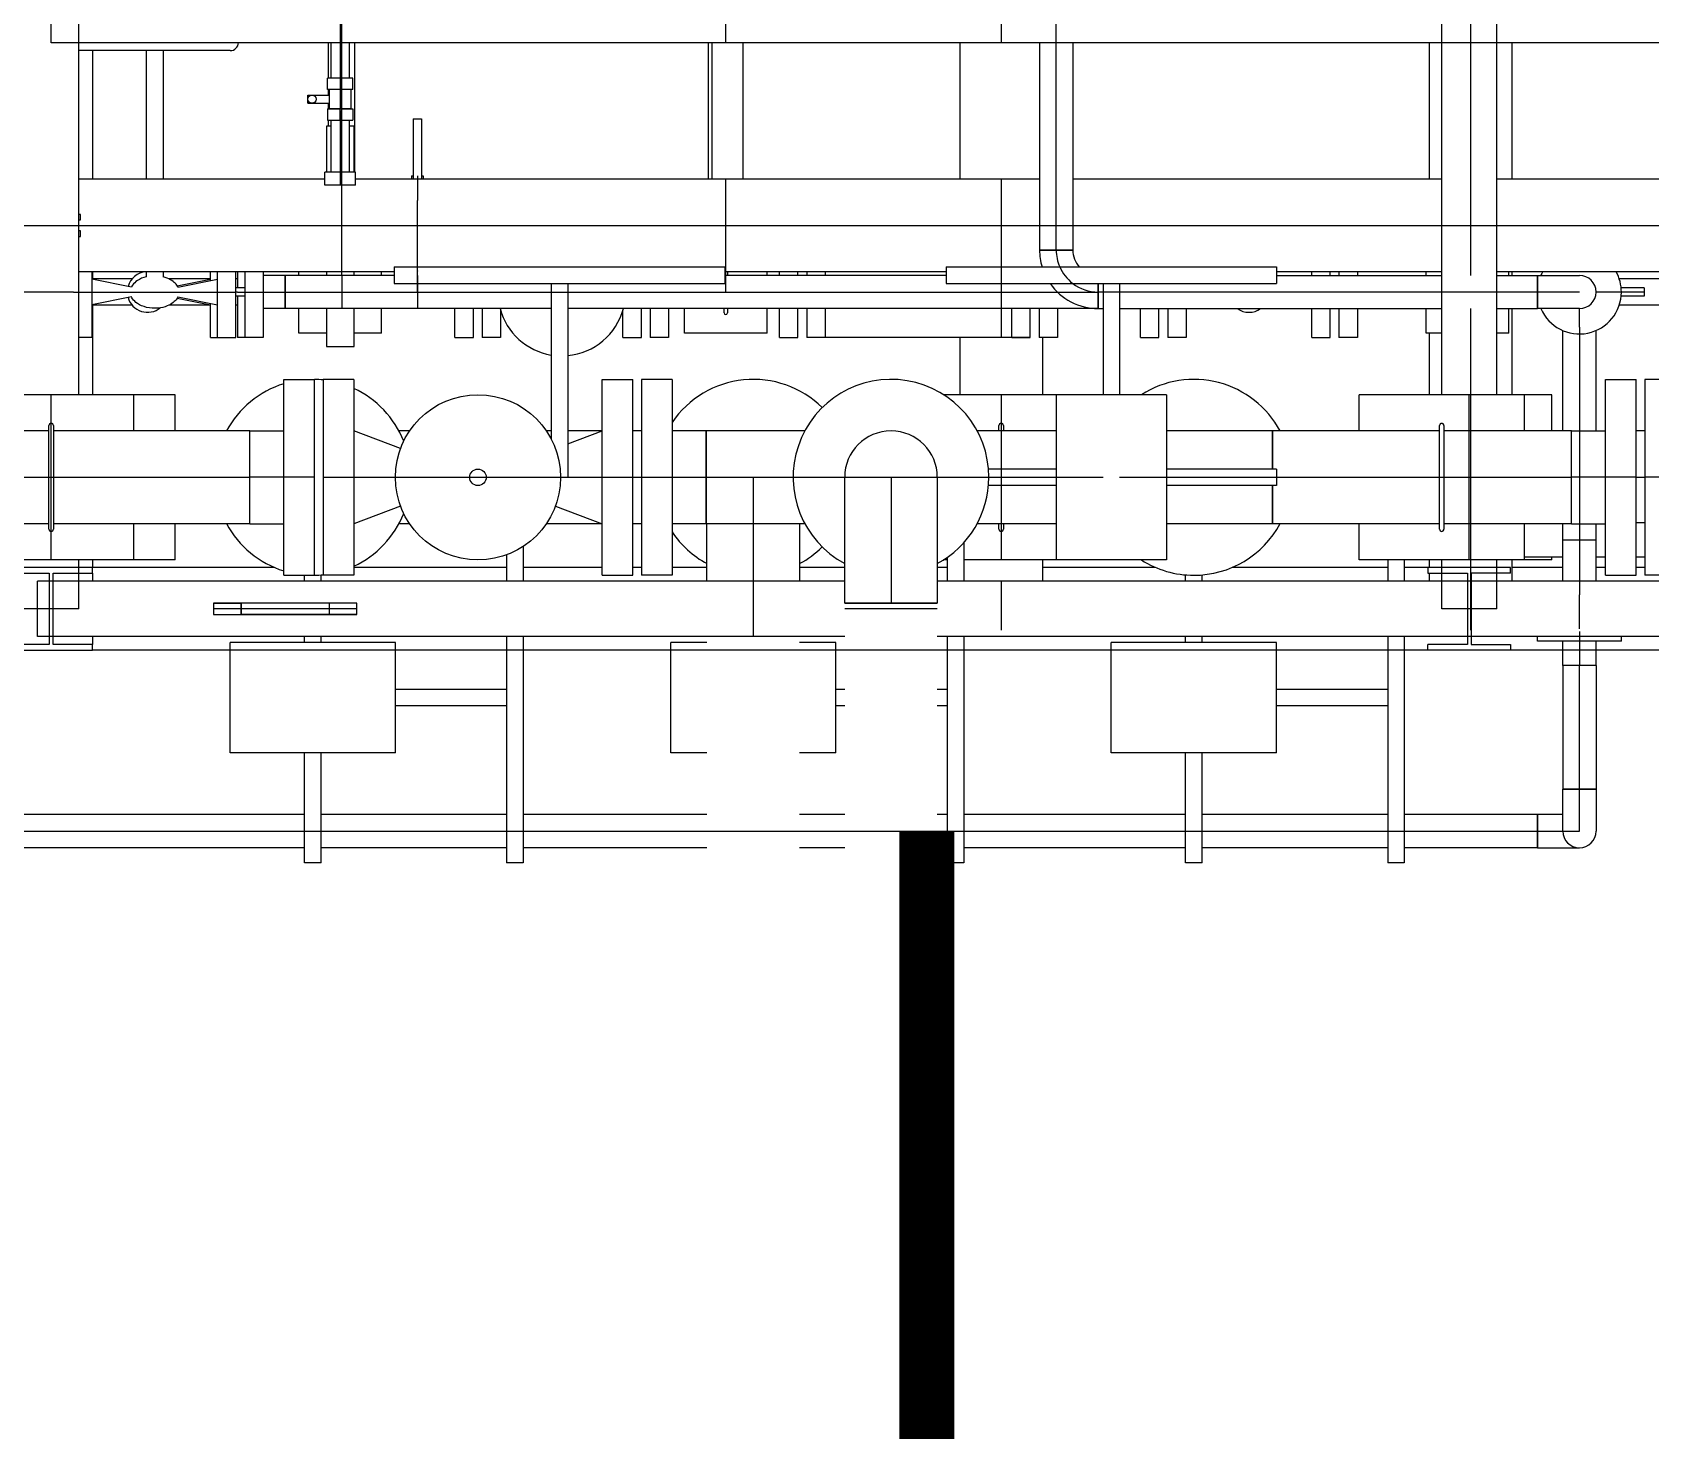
# Model space of a CAD drawing. Header units: inches. Extents: x 517790 to 538444, y 301815 to 302461.
# Drawn here: x 517890.816 to 517893.59, y 302336.56 to 302338.956 of the extents above; entities that cross this region are included whole.
import ezdxf

# ---------------------------------------------------------------- set-up
doc = ezdxf.new("R2010")
doc.units = ezdxf.units.IN
doc.header["$MEASUREMENT"] = 0
doc.layers.add('电气-接地设计-接地线', color=3, linetype='接地线')
doc.layers.add('硅胶总平面底图 工艺装置区', color=253, linetype='Continuous')
doc.styles.add('EESLTYPE', font='TXT.shx')
doc.linetypes.add('接地线', pattern='A,500,["/",EESLTYPE,S=200,R=0,X=0,Y=-100],-200,60,-200', length=960)

msp = doc.modelspace()

# ---------------------------------------------------------------- linework, layer by layer
at = {"layer": '电气-接地设计-接地线', "color": 1, "linetype": '接地线', "ltscale": 0.005, "const_width": 0.0944}
msp.add_lwpolyline([(517892.3493, 302323.9227), (517892.3493, 302337.5871)], dxfattribs=at)
at = {"layer": '硅胶总平面底图 工艺装置区', "color": 253, "linetype": 'Continuous', "lineweight": -3}
for p, q in [((517891.3464, 302338.8248), (517891.3464, 302340.6309)), ((517893.2812, 302340.6309), (517893.2812, 302338.5394)), ((517893.2319, 302338.335), (517893.2319, 302340.1152)), ((517893.3263, 302338.335), (517893.3263, 302340.0213)), ((517890.8955, 302338.335), (517890.8955, 302339.4976)), ((517890.8483, 302338.938), (517890.8483, 302339.0088)), ((517891.3439, 302339.0088), (517891.3439, 302338.938)), ((517892.0047, 302338.938), (517892.0047, 302339.0088)), ((517892.4767, 302339.0088), (517892.4767, 302338.938)), ((517892.5711, 302338.938), (517892.5711, 302339.0088)), ((517895.6627, 302338.938), (517890.8483, 302338.938)), ((517891.3238, 302338.8773), (517891.3238, 302338.938)), ((517891.3281, 302338.8773), (517891.3281, 302338.938)), ((517891.3439, 302338.938), (517891.3439, 302338.8773)), ((517891.3597, 302338.8773), (517891.3597, 302338.938)), ((517891.3691, 302338.7162), (517891.3691, 302338.938)), ((517891.975, 302338.7044), (517891.975, 302338.938)), ((517891.9806, 302338.938), (517891.9806, 302338.7044)), ((517892.0344, 302338.7044), (517892.0344, 302338.938)), ((517892.4059, 302338.938), (517892.4059, 302338.7044)), ((517892.5426, 302338.938), (517892.5426, 302338.5828)), ((517892.5711, 302338.5828), (517892.5711, 302338.938)), ((517892.5996, 302338.938), (517892.5996, 302338.5828)), ((517893.2104, 302338.938), (517893.2104, 302338.7044)), ((517893.352, 302338.938), (517893.352, 302338.7044)), ((517891.1552, 302338.9245), (517890.8962, 302338.9245)), ((517890.9191, 302338.9245), (517890.9191, 302338.7044)), ((517891.0113, 302338.9245), (517891.0113, 302338.7044)), ((517891.0401, 302338.9245), (517891.0401, 302338.7044)), ((517891.3656, 302338.8773), (517891.3222, 302338.8773)), ((517891.3222, 302338.8578), (517891.3222, 302338.8773)), ((517891.3656, 302338.8578), (517891.3222, 302338.8578)), ((517891.3238, 302338.8484), (517891.3238, 302338.8578)), ((517891.3252, 302338.8248), (517891.3252, 302338.8578)), ((517891.3439, 302338.8773), (517891.3439, 302338.8608)), ((517891.3439, 302338.8773), (517891.3439, 302338.8608)), ((517891.3439, 302338.8608), (517891.3439, 302338.8578)), ((517891.3439, 302338.8578), (517891.3439, 302338.8248)), ((517891.3626, 302338.8248), (517891.3626, 302338.8578)), ((517891.3656, 302338.8578), (517891.3656, 302338.8773)), ((517891.2882, 302338.8413), (517891.2882, 302338.8484)), ((517891.2882, 302338.8484), (517891.3252, 302338.8484)), ((517891.2882, 302338.8342), (517891.2882, 302338.8413)), ((517891.2882, 302338.8342), (517891.3252, 302338.8342)), ((517891.3238, 302338.8248), (517891.3238, 302338.8342)), ((517891.3222, 302338.8248), (517891.3656, 302338.8248)), ((517891.3222, 302338.8248), (517891.3222, 302338.8053)), ((517891.3222, 302338.8053), (517891.3656, 302338.8053)), ((517891.3238, 302338.7951), (517891.3238, 302338.8053)), ((517891.3626, 302338.8248), (517891.3252, 302338.8248)), ((517891.3281, 302338.7162), (517891.3281, 302338.8053)), ((517891.3439, 302338.8248), (517891.3439, 302338.8248)), ((517891.3439, 302338.8218), (517891.3439, 302338.8248)), ((517891.3439, 302338.8053), (517891.3439, 302338.8218)), ((517891.3439, 302338.8218), (517891.3439, 302338.8053)), ((517891.3439, 302338.8053), (517891.3439, 302338.7162)), ((517891.3464, 302338.5394), (517891.3464, 302338.8248)), ((517891.3597, 302338.7162), (517891.3597, 302338.8053)), ((517891.3656, 302338.8248), (517891.3656, 302338.8053)), ((517891.469, 302338.8077), (517891.4761, 302338.8077)), ((517891.469, 302338.8077), (517891.469, 302338.7044)), ((517891.4761, 302338.8077), (517891.4832, 302338.8077)), ((517891.4832, 302338.8077), (517891.4832, 302338.7044)), ((517891.3203, 302338.7951), (517891.3203, 302338.7162)), ((517891.3203, 302338.7951), (517891.3203, 302338.7162)), ((517891.3281, 302338.7951), (517891.3203, 302338.7951)), ((517891.3281, 302338.7951), (517891.3203, 302338.7951)), ((517891.3675, 302338.7951), (517891.3597, 302338.7951)), ((517891.3675, 302338.7951), (517891.3597, 302338.7951)), ((517891.3675, 302338.7162), (517891.3675, 302338.7951)), ((517891.3675, 302338.7162), (517891.3675, 302338.7951)), ((517891.3439, 302338.7162), (517891.3177, 302338.7162)), ((517891.3177, 302338.6937), (517891.3177, 302338.7162)), ((517891.3439, 302338.7162), (517891.3439, 302338.6997)), ((517891.3702, 302338.7162), (517891.3439, 302338.7162)), ((517891.3439, 302338.7162), (517891.3439, 302338.6997)), ((517891.3702, 302338.6937), (517891.3702, 302338.7162)), ((517891.3177, 302338.7044), (517890.8955, 302338.7044)), ((517891.3439, 302338.6937), (517891.3177, 302338.6937)), ((517891.3439, 302338.6997), (517891.3439, 302338.6937)), ((517891.3702, 302338.6937), (517891.3439, 302338.6937)), ((517892.5426, 302338.7044), (517891.3702, 302338.7044)), ((517891.466, 302338.7097), (517891.469, 302338.7097)), ((517891.466, 302338.7097), (517891.466, 302338.7044)), ((517891.4761, 302338.7097), (517891.4761, 302338.6678)), ((517891.4832, 302338.7097), (517891.4861, 302338.7097)), ((517891.4861, 302338.7097), (517891.4861, 302338.7044)), ((517892.0047, 302338.5109), (517892.0047, 302338.7044)), ((517892.4767, 302338.7044), (517892.4767, 302338.433)), ((517893.2319, 302338.7044), (517892.5996, 302338.7044)), ((517894.1948, 302338.7044), (517893.3263, 302338.7044)), ((517891.4761, 302338.6678), (517891.4761, 302338.6678)), ((517891.4761, 302338.6678), (517891.4761, 302338.6678)), ((517891.4761, 302338.6455), (517891.4761, 302338.6678)), ((517890.8988, 302338.6438), (517890.8955, 302338.6438)), ((517890.8955, 302338.6344), (517890.8988, 302338.6344)), ((517890.8988, 302338.6344), (517890.8988, 302338.6438)), ((517891.4761, 302338.5469), (517891.4761, 302338.6455)), ((517890.8011, 302338.625), (517890.8955, 302338.625)), ((517890.8955, 302338.625), (517892.5426, 302338.625)), ((517890.8988, 302338.6155), (517890.8955, 302338.6155)), ((517890.8955, 302338.6061), (517890.8988, 302338.6061)), ((517890.8988, 302338.6061), (517890.8988, 302338.6155)), ((517892.5426, 302338.625), (517892.5996, 302338.625)), ((517892.5996, 302338.625), (517893.2319, 302338.625)), ((517893.2319, 302338.625), (517893.3263, 302338.625)), ((517893.3263, 302338.625), (517894.1759, 302338.625)), ((517892.5996, 302338.5828), (517892.5426, 302338.5828)), ((517892.5426, 302338.5828), (517892.5996, 302338.5828)), ((517892.5711, 302338.5828), (517892.5711, 302338.5828)), ((517892.5711, 302338.5828), (517892.5711, 302338.5828)), ((517891.4364, 302338.554), (517891.7196, 302338.554)), ((517891.4364, 302338.554), (517891.4364, 302338.5257)), ((517891.7196, 302338.554), (517892.0028, 302338.554)), ((517892.0028, 302338.554), (517892.0028, 302338.5257)), ((517892.3823, 302338.554), (517892.9487, 302338.554)), ((517892.3823, 302338.554), (517892.3823, 302338.5257)), ((517892.9487, 302338.554), (517892.9487, 302338.5257)), ((517891.4364, 302338.5455), (517890.8955, 302338.5455)), ((517890.9179, 302338.5455), (517890.9179, 302338.433)), ((517890.9872, 302338.5335), (517890.9179, 302338.5335)), ((517890.9858, 302338.5191), (517890.9179, 302338.5329)), ((517890.9191, 302338.5455), (517890.9191, 302338.5327)), ((517891.0113, 302338.5455), (517891.0113, 302338.537)), ((517891.0401, 302338.5455), (517891.0401, 302338.537)), ((517891.1213, 302338.5335), (517891.05, 302338.5335)), ((517891.0645, 302338.5213), (517891.1213, 302338.5329)), ((517891.0657, 302338.5191), (517891.1336, 302338.5329)), ((517891.1213, 302338.5304), (517891.1213, 302338.5455)), ((517891.1336, 302338.433), (517891.1336, 302338.5455)), ((517891.165, 302338.433), (517891.165, 302338.5455)), ((517891.1679, 302338.5335), (517891.165, 302338.5335)), ((517891.1679, 302338.5455), (517891.1679, 302338.518)), ((517891.1801, 302338.5455), (517891.1801, 302338.433)), ((517891.2116, 302338.5455), (517891.2116, 302338.433)), ((517891.2492, 302338.5394), (517891.2116, 302338.5394)), ((517891.2492, 302338.4824), (517891.2492, 302338.5394)), ((517891.4364, 302338.5394), (517891.2492, 302338.5394)), ((517891.2492, 302338.5394), (517891.2492, 302338.4824)), ((517891.2731, 302338.5394), (517891.2731, 302338.5455)), ((517891.3203, 302338.5455), (517891.3203, 302338.5394)), ((517891.3203, 302338.5455), (517891.3203, 302338.5394)), ((517891.3464, 302338.5394), (517891.3464, 302338.4824)), ((517891.3675, 302338.5394), (517891.3675, 302338.5455)), ((517891.3675, 302338.5394), (517891.3675, 302338.5455)), ((517891.4147, 302338.5394), (517891.4147, 302338.5455)), ((517891.4364, 302338.5257), (517891.7196, 302338.5257)), ((517891.4761, 302338.5469), (517891.4761, 302338.5468)), ((517891.4761, 302338.5109), (517891.4761, 302338.5469)), ((517891.4761, 302338.5468), (517891.4761, 302338.5468)), ((517891.4761, 302338.5394), (517891.4761, 302338.4824)), ((517891.7055, 302338.5257), (517891.7055, 302338.2589)), ((517891.7196, 302338.5257), (517892.0028, 302338.5257)), ((517891.7338, 302338.5257), (517891.7338, 302338.1934)), ((517892.3823, 302338.5455), (517892.0028, 302338.5455)), ((517892.3823, 302338.5394), (517892.0028, 302338.5394)), ((517892.0075, 302338.5455), (517892.0075, 302338.5394)), ((517892.0755, 302338.5394), (517892.0755, 302338.5455)), ((517892.0969, 302338.5394), (517892.0969, 302338.5455)), ((517892.1284, 302338.5394), (517892.1284, 302338.5455)), ((517892.1435, 302338.5455), (517892.1435, 302338.5394)), ((517892.1749, 302338.5455), (517892.1749, 302338.5394)), ((517892.3823, 302338.5257), (517892.9487, 302338.5257)), ((517892.643, 302338.4824), (517892.643, 302338.5257)), ((517892.643, 302338.5257), (517892.643, 302338.4824)), ((517892.6513, 302338.5257), (517892.6513, 302338.335)), ((517892.6797, 302338.5257), (517892.6797, 302338.335)), ((517893.2319, 302338.5455), (517892.9487, 302338.5455)), ((517892.9487, 302338.5394), (517893.2319, 302338.5394)), ((517893.0092, 302338.5394), (517893.0092, 302338.5455)), ((517893.0407, 302338.5394), (517893.0407, 302338.5455)), ((517893.0558, 302338.5455), (517893.0558, 302338.5394)), ((517893.0873, 302338.5455), (517893.0873, 302338.5394)), ((517893.2054, 302338.5394), (517893.2054, 302338.5455)), ((517893.702, 302338.5455), (517893.3263, 302338.5455)), ((517893.3263, 302338.5394), (517893.396, 302338.5394)), ((517893.347, 302338.5394), (517893.347, 302338.5455)), ((517893.352, 302338.5455), (517893.352, 302338.5394)), ((517893.396, 302338.4824), (517893.396, 302338.5394)), ((517893.396, 302338.5394), (517893.4679, 302338.5394)), ((517893.396, 302338.5394), (517893.396, 302338.4824)), ((517893.702, 302338.5335), (517893.5362, 302338.5335)), ((517890.8713, 302338.5109), (517890.8022, 302338.5109)), ((517890.8744, 302338.5109), (517890.8713, 302338.5109)), ((517890.8864, 302338.5109), (517890.8744, 302338.5109)), ((517890.8864, 302338.5109), (517890.8955, 302338.5109)), ((517890.8955, 302338.5109), (517891.165, 302338.5109)), ((517890.9858, 302338.5027), (517890.9179, 302338.4888)), ((517891.0645, 302338.5005), (517891.1213, 302338.4888)), ((517891.0657, 302338.5027), (517891.1336, 302338.4888)), ((517891.1801, 302338.518), (517891.165, 302338.518)), ((517891.1679, 302338.5109), (517891.165, 302338.5109)), ((517891.1801, 302338.5038), (517891.165, 302338.5038)), ((517891.1679, 302338.5109), (517891.1801, 302338.5109)), ((517891.1679, 302338.5038), (517891.1679, 302338.433)), ((517891.1801, 302338.5109), (517891.2492, 302338.5109)), ((517891.2492, 302338.5109), (517891.7055, 302338.5109)), ((517891.7055, 302338.5109), (517891.7338, 302338.5109)), ((517891.7338, 302338.5109), (517892.573, 302338.5109)), ((517892.573, 302338.5109), (517892.643, 302338.5109)), ((517892.643, 302338.5109), (517892.643, 302338.5109)), ((517892.643, 302338.5109), (517892.643, 302338.5109)), ((517892.6513, 302338.5109), (517892.643, 302338.5109)), ((517892.6797, 302338.5109), (517892.6513, 302338.5109)), ((517893.2319, 302338.5109), (517892.6797, 302338.5109)), ((517893.3263, 302338.5109), (517893.2319, 302338.5109)), ((517893.396, 302338.5109), (517893.3263, 302338.5109)), ((517893.396, 302338.5109), (517893.396, 302338.5109)), ((517893.396, 302338.5109), (517893.396, 302338.5109)), ((517893.4679, 302338.5109), (517893.396, 302338.5109)), ((517893.5788, 302338.5109), (517893.4964, 302338.5109)), ((517893.5788, 302338.518), (517893.5395, 302338.518)), ((517893.5788, 302338.5038), (517893.5395, 302338.5038)), ((517893.5788, 302338.518), (517893.5788, 302338.5038)), ((517890.9872, 302338.4882), (517890.9179, 302338.4882)), ((517890.9191, 302338.4891), (517890.9191, 302338.335)), ((517891.1213, 302338.4882), (517891.05, 302338.4882)), ((517891.1213, 302338.433), (517891.1213, 302338.4913)), ((517891.1679, 302338.4882), (517891.165, 302338.4882)), ((517891.2492, 302338.4824), (517891.2116, 302338.4824)), ((517891.7055, 302338.4824), (517891.2492, 302338.4824)), ((517891.2731, 302338.4401), (517891.2731, 302338.4824)), ((517891.3203, 302338.4824), (517891.3203, 302338.4175)), ((517891.3203, 302338.4824), (517891.3203, 302338.4175)), ((517891.3675, 302338.4175), (517891.3675, 302338.4824)), ((517891.3675, 302338.4175), (517891.3675, 302338.4824)), ((517891.4147, 302338.4401), (517891.4147, 302338.4824)), ((517891.5405, 302338.433), (517891.5405, 302338.4824)), ((517891.572, 302338.433), (517891.572, 302338.4824)), ((517891.5871, 302338.4824), (517891.5871, 302338.433)), ((517891.6185, 302338.4798), (517891.6185, 302338.433)), ((517892.643, 302338.4824), (517891.7338, 302338.4824)), ((517891.8285, 302338.433), (517891.8285, 302338.4798)), ((517891.86, 302338.433), (517891.86, 302338.4824)), ((517891.8751, 302338.4824), (517891.8751, 302338.433)), ((517891.9066, 302338.4824), (517891.9066, 302338.433)), ((517891.9339, 302338.4401), (517891.9339, 302338.4824)), ((517892.0019, 302338.475), (517892.0019, 302338.4824)), ((517892.0075, 302338.4824), (517892.0075, 302338.475)), ((517892.0755, 302338.4401), (517892.0755, 302338.4824)), ((517892.0969, 302338.433), (517892.0969, 302338.4824)), ((517892.1284, 302338.433), (517892.1284, 302338.4824)), ((517892.1435, 302338.4824), (517892.1435, 302338.433)), ((517892.1749, 302338.4824), (517892.1749, 302338.433)), ((517892.4953, 302338.433), (517892.4953, 302338.4824)), ((517892.5267, 302338.433), (517892.5267, 302338.4824)), ((517892.5418, 302338.4824), (517892.5418, 302338.433)), ((517892.5733, 302338.4824), (517892.5733, 302338.433)), ((517892.643, 302338.4824), (517892.6513, 302338.4824)), ((517892.6797, 302338.4824), (517893.2319, 302338.4824)), ((517892.7157, 302338.433), (517892.7157, 302338.4824)), ((517892.7472, 302338.433), (517892.7472, 302338.4824)), ((517892.7623, 302338.4824), (517892.7623, 302338.433)), ((517892.7938, 302338.4824), (517892.7938, 302338.433)), ((517893.0092, 302338.433), (517893.0092, 302338.4824)), ((517893.0407, 302338.433), (517893.0407, 302338.4824)), ((517893.0558, 302338.4824), (517893.0558, 302338.433)), ((517893.0873, 302338.4824), (517893.0873, 302338.433)), ((517893.2054, 302338.4401), (517893.2054, 302338.4824)), ((517893.2812, 302338.4824), (517893.2812, 302337.9316)), ((517893.3263, 302338.4824), (517893.396, 302338.4824)), ((517893.347, 302338.4401), (517893.347, 302338.4824)), ((517893.352, 302338.4824), (517893.352, 302338.335)), ((517893.4679, 302338.4824), (517893.396, 302338.4824)), ((517893.4679, 302338.451), (517893.4679, 302338.4824)), ((517893.9711, 302338.4882), (517893.5362, 302338.4882)), ((517891.3203, 302338.4401), (517891.2731, 302338.4401)), ((517891.4147, 302338.4401), (517891.3675, 302338.4401)), ((517892.0755, 302338.4401), (517891.9339, 302338.4401)), ((517893.2319, 302338.4401), (517893.2054, 302338.4401)), ((517893.2104, 302338.4401), (517893.2104, 302338.335)), ((517893.347, 302338.4401), (517893.3263, 302338.4401)), ((517893.4394, 302338.2728), (517893.4394, 302338.4448)), ((517893.4679, 302338.4509), (517893.4679, 302338.451)), ((517893.4679, 302338.4509), (517893.4679, 302338.439)), ((517893.4679, 302338.439), (517893.4679, 302338.2728)), ((517893.4964, 302338.2728), (517893.4964, 302338.4448)), ((517890.9179, 302338.433), (517890.8955, 302338.433)), ((517891.1213, 302338.433), (517891.1336, 302338.433)), ((517891.1336, 302338.433), (517891.165, 302338.433)), ((517891.1801, 302338.433), (517891.1679, 302338.433)), ((517891.2116, 302338.433), (517891.1801, 302338.433)), ((517891.3203, 302338.4175), (517891.3675, 302338.4175)), ((517891.3203, 302338.4175), (517891.3675, 302338.4175)), ((517891.5405, 302338.433), (517891.572, 302338.433)), ((517891.6185, 302338.433), (517891.5871, 302338.433)), ((517891.8285, 302338.433), (517891.86, 302338.433)), ((517891.9066, 302338.433), (517891.8751, 302338.433)), ((517892.0969, 302338.433), (517892.1284, 302338.433)), ((517892.1749, 302338.433), (517892.1435, 302338.433)), ((517892.5267, 302338.433), (517892.1435, 302338.433)), ((517892.4059, 302338.433), (517892.4059, 302338.335)), ((517892.4953, 302338.433), (517892.5267, 302338.433)), ((517892.5733, 302338.433), (517892.5418, 302338.433)), ((517892.5475, 302338.433), (517892.5475, 302338.335)), ((517892.7157, 302338.433), (517892.7472, 302338.433)), ((517892.7938, 302338.433), (517892.7623, 302338.433)), ((517893.0092, 302338.433), (517893.0407, 302338.433)), ((517893.0873, 302338.433), (517893.0558, 302338.433)), ((517891.2472, 302338.1934), (517891.2472, 302338.3612)), ((517891.2472, 302338.3612), (517891.2996, 302338.3612)), ((517891.2996, 302338.1934), (517891.2996, 302338.3612)), ((517891.3147, 302338.3612), (517891.3147, 302338.1934)), ((517891.3672, 302338.3612), (517891.3147, 302338.3612)), ((517891.3672, 302338.3612), (517891.3672, 302338.1934)), ((517891.7927, 302338.1934), (517891.7927, 302338.3612)), ((517891.7927, 302338.3612), (517891.8451, 302338.3612)), ((517891.8451, 302338.1934), (517891.8451, 302338.3612)), ((517891.8602, 302338.3612), (517891.8602, 302338.1934)), ((517891.9127, 302338.3612), (517891.8602, 302338.3612)), ((517891.9127, 302338.3612), (517891.9127, 302338.1934)), ((517893.5128, 302338.1934), (517893.5128, 302338.3612)), ((517893.5128, 302338.3612), (517893.5652, 302338.3612)), ((517893.5652, 302338.1934), (517893.5652, 302338.3612)), ((517893.5803, 302338.3612), (517893.5803, 302338.1934)), ((517893.6328, 302338.3612), (517893.5803, 302338.3612)), ((517890.9899, 302338.335), (517890.7067, 302338.335)), ((517890.8483, 302338.0518), (517890.8483, 302338.335)), ((517890.9899, 302338.2728), (517890.9899, 302338.335)), ((517891.0607, 302338.335), (517890.9899, 302338.335)), ((517891.0607, 302338.2728), (517891.0607, 302338.335)), ((517892.5711, 302338.335), (517892.378, 302338.335)), ((517892.4767, 302338.335), (517892.4767, 302338.0518)), ((517892.5711, 302338.335), (517892.5711, 302338.0518)), ((517892.7599, 302338.335), (517892.5711, 302338.335)), ((517892.7599, 302338.335), (517892.7599, 302338.0518)), ((517893.0903, 302338.2728), (517893.0903, 302338.335)), ((517893.3735, 302338.335), (517893.0903, 302338.335)), ((517893.2791, 302338.0518), (517893.2791, 302338.335)), ((517893.4207, 302338.335), (517893.3735, 302338.335)), ((517893.3735, 302338.2728), (517893.3735, 302338.335)), ((517893.4207, 302338.2728), (517893.4207, 302338.335)), ((517890.8445, 302338.2728), (517890.2381, 302338.2728)), ((517890.8445, 302338.1046), (517890.8445, 302338.2821)), ((517890.8521, 302338.2821), (517890.8521, 302338.1046)), ((517891.1888, 302338.2728), (517890.8521, 302338.2728)), ((517891.1888, 302338.1934), (517891.1888, 302338.2728)), ((517891.1888, 302338.2728), (517891.2472, 302338.2728)), ((517891.1888, 302338.1934), (517891.1888, 302338.2728)), ((517891.3672, 302338.2728), (517891.3672, 302338.1139)), ((517891.4473, 302338.2429), (517891.3672, 302338.2728)), ((517891.4627, 302338.2728), (517891.4446, 302338.2728)), ((517891.7055, 302338.2728), (517891.6971, 302338.2728)), ((517891.7927, 302338.2728), (517891.7338, 302338.2728)), ((517891.7338, 302338.2508), (517891.7927, 302338.2728)), ((517891.7927, 302338.1934), (517891.7927, 302338.2728)), ((517891.8602, 302338.2728), (517891.8451, 302338.2728)), ((517891.971, 302338.2728), (517891.9127, 302338.2728)), ((517891.971, 302338.2728), (517891.971, 302338.1934)), ((517891.971, 302338.1934), (517891.971, 302338.2728)), ((517892.14, 302338.2728), (517891.971, 302338.2728)), ((517892.5711, 302338.2728), (517892.4358, 302338.2728)), ((517892.4729, 302338.2728), (517892.4729, 302338.2821)), ((517892.4805, 302338.2821), (517892.4805, 302338.2728)), ((517892.9419, 302338.2728), (517892.7599, 302338.2728)), ((517892.9419, 302338.2728), (517892.9419, 302338.2075)), ((517892.9419, 302338.2075), (517892.9419, 302338.2728)), ((517893.2281, 302338.2728), (517892.9419, 302338.2728)), ((517893.2281, 302338.1046), (517893.2281, 302338.2821)), ((517893.2357, 302338.2821), (517893.2357, 302338.1046)), ((517893.4544, 302338.2728), (517893.2357, 302338.2728)), ((517893.4544, 302338.1934), (517893.4544, 302338.2728)), ((517893.4544, 302338.2728), (517893.5128, 302338.2728)), ((517893.4544, 302338.1139), (517893.4544, 302338.2728)), ((517893.4679, 302338.2728), (517893.4679, 302338.1139)), ((517893.5803, 302338.2728), (517893.5652, 302338.2728)), ((517890.2381, 302338.1934), (517890.8445, 302338.1934)), ((517890.8445, 302338.1934), (517890.8521, 302338.1934)), ((517890.8521, 302338.1934), (517891.1888, 302338.1934)), ((517891.2996, 302338.1934), (517891.1888, 302338.1934)), ((517891.1888, 302338.1139), (517891.1888, 302338.1934)), ((517891.1888, 302338.1139), (517891.1888, 302338.1934)), ((517891.2472, 302338.0255), (517891.2472, 302338.1934)), ((517891.2996, 302338.0255), (517891.2996, 302338.1934)), ((517891.3147, 302338.1934), (517891.8451, 302338.1934)), ((517891.3147, 302338.1934), (517891.3147, 302338.0255)), ((517891.3672, 302338.1934), (517891.3672, 302338.0255)), ((517891.7215, 302338.1934), (517891.7338, 302338.1934)), ((517891.7927, 302338.1139), (517891.7927, 302338.1934)), ((517891.7927, 302338.0255), (517891.7927, 302338.1934)), ((517891.8451, 302338.1934), (517891.8602, 302338.1934)), ((517891.8451, 302338.0255), (517891.8451, 302338.1934)), ((517891.8602, 302338.1934), (517891.971, 302338.1934)), ((517891.8602, 302338.1934), (517891.8602, 302338.0255)), ((517891.9127, 302338.1934), (517891.9127, 302338.0255)), ((517891.971, 302338.1934), (517891.971, 302338.1139)), ((517891.971, 302338.1934), (517892.1201, 302338.1934)), ((517891.971, 302338.1139), (517891.971, 302338.1934)), ((517892.0519, 302338.1934), (517892.0519, 302338.1139)), ((517892.1201, 302338.1934), (517892.1532, 302338.1934)), ((517892.1532, 302338.1934), (517892.4227, 302338.1934)), ((517892.1532, 302338.1934), (517892.1532, 302338.1934)), ((517892.2085, 302337.9776), (517892.2085, 302338.1934)), ((517892.2879, 302338.1934), (517892.2879, 302337.9776)), ((517892.3673, 302338.1934), (517892.3673, 302337.9776)), ((517892.4227, 302338.1934), (517892.4226, 302338.1934)), ((517892.4227, 302338.1934), (517892.4227, 302338.1934)), ((517892.4227, 302338.1934), (517892.6513, 302338.1934)), ((517892.5711, 302338.2075), (517892.4552, 302338.2075)), ((517892.6797, 302338.1934), (517892.9419, 302338.1934)), ((517892.9487, 302338.2075), (517892.7599, 302338.2075)), ((517892.9419, 302338.1934), (517892.9418, 302338.1934)), ((517892.9419, 302338.1934), (517892.9419, 302338.1934)), ((517892.9419, 302338.1934), (517892.9487, 302338.1934)), ((517892.9487, 302338.2075), (517892.9487, 302338.1792)), ((517892.9487, 302338.1934), (517893.2281, 302338.1934)), ((517893.2281, 302338.1934), (517893.2357, 302338.1934)), ((517893.2357, 302338.1934), (517893.4544, 302338.1934)), ((517893.5652, 302338.1934), (517893.4544, 302338.1934)), ((517893.4544, 302338.1139), (517893.4544, 302338.1934)), ((517893.5128, 302338.0255), (517893.5128, 302338.1934)), ((517893.5652, 302338.0255), (517893.5652, 302338.1934)), ((517893.5652, 302338.1934), (517893.5803, 302338.1934)), ((517894.1107, 302338.1934), (517893.5803, 302338.1934)), ((517893.5803, 302338.1934), (517893.5803, 302338.0255)), ((517892.5711, 302338.1792), (517892.4552, 302338.1792)), ((517892.9487, 302338.1792), (517892.7599, 302338.1792)), ((517892.9419, 302338.1792), (517892.9419, 302338.1139)), ((517892.9419, 302338.1139), (517892.9419, 302338.1792)), ((517891.4473, 302338.1438), (517891.3672, 302338.1139)), ((517891.7126, 302338.1438), (517891.7927, 302338.1139)), ((517890.8445, 302338.1139), (517890.2381, 302338.1139)), ((517891.1888, 302338.1139), (517890.8521, 302338.1139)), ((517890.9899, 302338.0518), (517890.9899, 302338.1139)), ((517891.0607, 302338.0518), (517891.0607, 302338.1139)), ((517891.1888, 302338.1139), (517891.2472, 302338.1139)), ((517891.4627, 302338.1139), (517891.4446, 302338.1139)), ((517891.7927, 302338.1139), (517891.6971, 302338.1139)), ((517891.8602, 302338.1139), (517891.8451, 302338.1139)), ((517891.971, 302338.1139), (517891.9127, 302338.1139)), ((517892.14, 302338.1139), (517891.971, 302338.1139)), ((517891.9725, 302338.0153), (517891.9725, 302338.1139)), ((517892.0519, 302338.1139), (517892.0519, 302338.0153)), ((517892.1313, 302338.1139), (517892.1313, 302338.0153)), ((517892.5711, 302338.1139), (517892.4358, 302338.1139)), ((517892.4729, 302338.1046), (517892.4729, 302338.1139)), ((517892.4805, 302338.1139), (517892.4805, 302338.1046)), ((517892.9419, 302338.1139), (517892.7599, 302338.1139)), ((517893.2281, 302338.1139), (517892.9419, 302338.1139)), ((517893.0903, 302338.0518), (517893.0903, 302338.1139)), ((517893.4544, 302338.1139), (517893.2357, 302338.1139)), ((517893.3735, 302338.0518), (517893.3735, 302338.1139)), ((517893.4394, 302338.0153), (517893.4394, 302338.1139)), ((517893.4544, 302338.1139), (517893.5128, 302338.1139)), ((517893.4679, 302338.1139), (517893.4679, 302338.0153)), ((517893.4964, 302338.0153), (517893.4964, 302338.1139)), ((517893.5652, 302338.1158), (517893.5803, 302338.1158)), ((517892.4125, 302338.0809), (517892.4125, 302338.0153)), ((517893.4394, 302338.0861), (517893.4964, 302338.0861)), ((517890.9899, 302338.0518), (517890.7067, 302338.0518)), ((517890.8955, 302337.9681), (517890.8955, 302338.0518)), ((517890.9191, 302338.0518), (517890.9191, 302338.0389)), ((517891.0607, 302338.0518), (517890.9899, 302338.0518)), ((517891.629, 302338.0606), (517891.629, 302338.0153)), ((517891.6573, 302338.0748), (517891.6573, 302338.0153)), ((517892.3842, 302338.0518), (517892.378, 302338.0518)), ((517892.3842, 302338.0559), (517892.3842, 302338.0153)), ((517892.5711, 302338.0518), (517892.4125, 302338.0518)), ((517892.5475, 302338.0518), (517892.5475, 302338.0153)), ((517892.7599, 302338.0518), (517892.5711, 302338.0518)), ((517893.3735, 302338.0518), (517893.0903, 302338.0518)), ((517893.1394, 302338.0518), (517893.1394, 302338.0153)), ((517893.1677, 302338.0518), (517893.1677, 302338.0153)), ((517893.2104, 302338.0518), (517893.2104, 302338.0389)), ((517893.2319, 302337.9681), (517893.2319, 302338.0518)), ((517893.3263, 302337.9681), (517893.3263, 302338.0518)), ((517893.352, 302338.0518), (517893.352, 302338.0153)), ((517893.4394, 302338.0564), (517893.3735, 302338.0564)), ((517893.4207, 302338.0518), (517893.3735, 302338.0518)), ((517893.4207, 302338.0518), (517893.4207, 302338.0564)), ((517893.5128, 302338.0564), (517893.4964, 302338.0564)), ((517893.5803, 302338.0564), (517893.5652, 302338.0564)), ((517890.9191, 302338.0389), (517890.7775, 302338.0389)), ((517890.7775, 302338.0294), (517890.845, 302338.0294)), ((517890.845, 302338.0294), (517890.845, 302337.9067)), ((517890.8516, 302338.0294), (517890.9191, 302338.0294)), ((517890.8516, 302337.9067), (517890.8516, 302338.0294)), ((517891.2311, 302338.0389), (517890.9191, 302338.0389)), ((517890.9191, 302338.0294), (517890.9191, 302338.0389)), ((517890.9191, 302338.0294), (517890.9191, 302338.0153)), ((517891.2472, 302338.0255), (517891.2996, 302338.0255)), ((517891.2826, 302338.0153), (517891.2826, 302338.0255)), ((517891.3109, 302338.0153), (517891.3109, 302338.0261)), ((517891.3672, 302338.0255), (517891.3147, 302338.0255)), ((517891.629, 302338.0389), (517891.3672, 302338.0389)), ((517891.7927, 302338.0389), (517891.6573, 302338.0389)), ((517891.7927, 302338.0255), (517891.8451, 302338.0255)), ((517891.8602, 302338.0389), (517891.8451, 302338.0389)), ((517891.9127, 302338.0255), (517891.8602, 302338.0255)), ((517891.9725, 302338.0389), (517891.9127, 302338.0389)), ((517892.2085, 302338.0389), (517892.1313, 302338.0389)), ((517892.3842, 302338.0389), (517892.3673, 302338.0389)), ((517892.7415, 302338.0389), (517892.5475, 302338.0389)), ((517892.7929, 302338.0153), (517892.7929, 302338.0261)), ((517892.8213, 302338.0153), (517892.8213, 302338.0261)), ((517893.1394, 302338.0389), (517892.8727, 302338.0389)), ((517893.2083, 302338.0389), (517893.1677, 302338.0389)), ((517893.3499, 302338.0389), (517893.2083, 302338.0389)), ((517893.2083, 302338.0389), (517893.2083, 302338.0294)), ((517893.2083, 302338.0294), (517893.2758, 302338.0294)), ((517893.2104, 302338.0294), (517893.2104, 302338.0153)), ((517893.2758, 302338.0294), (517893.2758, 302337.9067)), ((517893.2824, 302338.0294), (517893.2824, 302337.9067)), ((517893.3499, 302338.0294), (517893.2824, 302338.0294)), ((517893.3499, 302338.0294), (517893.3499, 302338.0389)), ((517893.4394, 302338.0389), (517893.352, 302338.0389)), ((517893.5128, 302338.0389), (517893.4964, 302338.0389)), ((517893.5128, 302338.0255), (517893.5652, 302338.0255)), ((517893.5803, 302338.0389), (517893.5652, 302338.0389)), ((517893.6328, 302338.0255), (517893.5803, 302338.0255)), ((517892.2085, 302338.0153), (517890.8247, 302338.0153)), ((517890.8247, 302337.9209), (517890.8247, 302338.0153)), ((517892.0519, 302338.0153), (517892.0519, 302337.9776)), ((517895.3656, 302338.0153), (517892.3673, 302338.0153)), ((517892.4767, 302338.0153), (517892.4767, 302337.9316)), ((517893.4679, 302338.0153), (517893.4679, 302337.9921)), ((517890.8955, 302337.9681), (517890.8011, 302337.9681)), ((517891.1268, 302337.9775), (517891.1268, 302337.9586)), ((517891.1268, 302337.9775), (517891.1268, 302337.9586)), ((517891.174, 302337.9775), (517891.1268, 302337.9775)), ((517891.1268, 302337.9775), (517891.174, 302337.9775)), ((517891.3722, 302337.9681), (517891.1268, 302337.9681)), ((517891.174, 302337.9586), (517891.174, 302337.9775)), ((517891.174, 302337.9586), (517891.174, 302337.9775)), ((517891.325, 302337.9775), (517891.174, 302337.9775)), ((517891.325, 302337.9775), (517891.174, 302337.9775)), ((517891.174, 302337.9775), (517891.174, 302337.9586)), ((517891.325, 302337.9775), (517891.325, 302337.9586)), ((517891.325, 302337.9775), (517891.325, 302337.9586)), ((517891.3722, 302337.9775), (517891.325, 302337.9775)), ((517891.3722, 302337.9775), (517891.325, 302337.9775)), ((517891.325, 302337.9775), (517891.325, 302337.9586)), ((517891.3722, 302337.9586), (517891.3722, 302337.9775)), ((517891.3722, 302337.9586), (517891.3722, 302337.9775)), ((517892.0519, 302337.9776), (517892.0519, 302337.9209)), ((517892.0519, 302337.9776), (517892.0519, 302337.9776)), ((517892.0519, 302337.9776), (517892.0519, 302337.9776)), ((517892.3673, 302337.9776), (517892.2085, 302337.9776)), ((517892.2085, 302337.9776), (517892.2879, 302337.9776)), ((517892.3673, 302337.9681), (517892.2085, 302337.9681)), ((517892.2879, 302337.9776), (517892.2879, 302337.9776)), ((517892.2879, 302337.9776), (517892.2879, 302337.9776)), ((517892.2879, 302337.9776), (517892.3673, 302337.9776)), ((517893.3263, 302337.9681), (517893.2319, 302337.9681)), ((517893.4679, 302337.9336), (517893.4679, 302337.9921)), ((517891.1268, 302337.9586), (517891.174, 302337.9586)), ((517891.1268, 302337.9586), (517891.174, 302337.9586)), ((517891.174, 302337.9586), (517891.325, 302337.9586)), ((517891.325, 302337.9586), (517891.174, 302337.9586)), ((517891.325, 302337.9586), (517891.3722, 302337.9586)), ((517891.3722, 302337.9586), (517891.325, 302337.9586)), ((517892.2085, 302337.9209), (517890.8247, 302337.9209)), ((517890.9191, 302337.9209), (517890.9191, 302337.9067)), ((517891.4383, 302337.9102), (517891.1551, 302337.9102)), ((517891.1551, 302337.7214), (517891.1551, 302337.9102)), ((517891.2826, 302337.9102), (517891.2826, 302337.9209)), ((517891.3109, 302337.9102), (517891.3109, 302337.9209)), ((517891.4383, 302337.7214), (517891.4383, 302337.9102)), ((517891.629, 302337.9209), (517891.629, 302337.5326)), ((517891.6573, 302337.9209), (517891.6573, 302337.5326)), ((517891.9725, 302337.9102), (517891.9103, 302337.9102)), ((517891.9103, 302337.7214), (517891.9103, 302337.9102)), ((517892.1935, 302337.9102), (517892.1313, 302337.9102)), ((517892.1935, 302337.7214), (517892.1935, 302337.9102)), ((517895.3709, 302337.9209), (517892.3673, 302337.9209)), ((517892.3842, 302337.9209), (517892.3842, 302337.5326)), ((517892.4125, 302337.9209), (517892.4125, 302337.5326)), ((517892.9487, 302337.9102), (517892.6655, 302337.9102)), ((517892.6655, 302337.7214), (517892.6655, 302337.9102)), ((517892.7929, 302337.9102), (517892.7929, 302337.9209)), ((517892.8213, 302337.9102), (517892.8213, 302337.9209)), ((517892.9487, 302337.7214), (517892.9487, 302337.9102)), ((517893.1394, 302337.9209), (517893.1394, 302337.5326)), ((517893.1677, 302337.9209), (517893.1677, 302337.5326)), ((517893.396, 302337.9128), (517893.396, 302337.9209)), ((517893.4679, 302337.9128), (517893.396, 302337.9128)), ((517893.4394, 302337.8709), (517893.4394, 302337.9128)), ((517893.4679, 302337.9294), (517893.4679, 302337.9209)), ((517893.4679, 302337.9209), (517893.4679, 302337.8709)), ((517893.5398, 302337.9128), (517893.4679, 302337.9128)), ((517893.4964, 302337.8709), (517893.4964, 302337.9128)), ((517893.5398, 302337.9128), (517893.5398, 302337.9209)), ((517890.845, 302337.9067), (517890.7775, 302337.9067)), ((517890.7775, 302337.8973), (517890.9191, 302337.8973)), ((517890.9191, 302337.9067), (517890.8516, 302337.9067)), ((517890.9191, 302337.8973), (517890.9191, 302337.9067)), ((517891.1551, 302337.8973), (517890.9191, 302337.8973)), ((517891.4383, 302337.8973), (517891.1551, 302337.8973)), ((517891.629, 302337.8973), (517891.4383, 302337.8973)), ((517891.6573, 302337.8973), (517891.629, 302337.8973)), ((517891.9103, 302337.8973), (517891.6573, 302337.8973)), ((517892.1935, 302337.8973), (517891.9103, 302337.8973)), ((517892.2085, 302337.8973), (517892.1935, 302337.8973)), ((517892.3673, 302337.8973), (517892.2085, 302337.8973)), ((517892.3842, 302337.8973), (517892.3673, 302337.8973)), ((517892.4125, 302337.8973), (517892.3842, 302337.8973)), ((517892.6655, 302337.8973), (517892.4125, 302337.8973)), ((517892.9487, 302337.8973), (517892.6655, 302337.8973)), ((517893.1394, 302337.8973), (517892.9487, 302337.8973)), ((517893.1677, 302337.8973), (517893.1394, 302337.8973)), ((517893.2083, 302337.8973), (517893.1677, 302337.8973)), ((517893.2758, 302337.9067), (517893.2083, 302337.9067)), ((517893.2083, 302337.8973), (517893.2083, 302337.9067)), ((517893.3499, 302337.8973), (517893.2083, 302337.8973)), ((517893.2824, 302337.9067), (517893.3499, 302337.9067)), ((517893.3499, 302337.9067), (517893.3499, 302337.8973)), ((517893.4394, 302337.8973), (517893.3499, 302337.8973)), ((517893.4964, 302337.8973), (517893.4394, 302337.8973)), ((517894.2176, 302337.8973), (517893.4964, 302337.8973)), ((517893.4679, 302337.8709), (517893.4394, 302337.8709)), ((517893.4964, 302337.8709), (517893.4394, 302337.8709)), ((517893.4394, 302337.8709), (517893.4394, 302337.6591)), ((517893.4964, 302337.8709), (517893.4679, 302337.8709)), ((517893.4679, 302337.6591), (517893.4679, 302337.8709)), ((517893.4964, 302337.8709), (517893.4964, 302337.6591)), ((517891.629, 302337.8299), (517891.4383, 302337.8299)), ((517892.2085, 302337.8299), (517892.1935, 302337.8299)), ((517892.3842, 302337.8299), (517892.3673, 302337.8299)), ((517893.1394, 302337.8299), (517892.9487, 302337.8299)), ((517891.629, 302337.8016), (517891.4383, 302337.8016)), ((517892.2085, 302337.8016), (517892.1935, 302337.8016)), ((517892.3842, 302337.8016), (517892.3673, 302337.8016)), ((517893.1394, 302337.8016), (517892.9487, 302337.8016)), ((517891.4383, 302337.7214), (517891.1551, 302337.7214)), ((517891.2826, 302337.5326), (517891.2826, 302337.7214)), ((517891.3109, 302337.5326), (517891.3109, 302337.7214)), ((517891.9725, 302337.7214), (517891.9103, 302337.7214)), ((517892.1935, 302337.7214), (517892.1313, 302337.7214)), ((517892.9487, 302337.7214), (517892.6655, 302337.7214)), ((517892.7929, 302337.5326), (517892.7929, 302337.7214)), ((517892.8213, 302337.5326), (517892.8213, 302337.7214)), ((517893.4964, 302337.6591), (517893.4394, 302337.6591)), ((517893.4394, 302337.6591), (517893.4964, 302337.6591)), ((517893.4394, 302337.5871), (517893.4394, 302337.6591)), ((517893.4679, 302337.6591), (517893.4679, 302337.6591)), ((517893.4679, 302337.6591), (517893.4679, 302337.6591)), ((517893.4679, 302337.5871), (517893.4679, 302337.6591)), ((517893.4964, 302337.6591), (517893.4964, 302337.5871)), ((517891.2826, 302337.6156), (517889.7901, 302337.6156)), ((517891.629, 302337.6156), (517891.3109, 302337.6156)), ((517891.9725, 302337.6156), (517891.6573, 302337.6156)), ((517892.2085, 302337.6156), (517892.1313, 302337.6156)), ((517892.3842, 302337.6156), (517892.3673, 302337.6156)), ((517892.7929, 302337.6156), (517892.4125, 302337.6156)), ((517893.1394, 302337.6156), (517892.8213, 302337.6156)), ((517893.396, 302337.6156), (517893.1677, 302337.6156)), ((517893.396, 302337.5587), (517893.396, 302337.6156)), ((517893.396, 302337.6156), (517893.396, 302337.5871)), ((517893.4394, 302337.6156), (517893.396, 302337.6156)), ((517889.7901, 302337.5871), (517891.2826, 302337.5871)), ((517891.2826, 302337.5871), (517891.3109, 302337.5871)), ((517891.3109, 302337.5871), (517891.629, 302337.5871)), ((517891.629, 302337.5871), (517891.6573, 302337.5871)), ((517891.6573, 302337.5871), (517891.9725, 302337.5871)), ((517891.9725, 302337.5871), (517892.1313, 302337.5871)), ((517892.1313, 302337.5871), (517892.2085, 302337.5871)), ((517892.2085, 302337.5871), (517892.3673, 302337.5871)), ((517892.3673, 302337.5871), (517892.3842, 302337.5871)), ((517892.3842, 302337.5871), (517892.4125, 302337.5871)), ((517892.4125, 302337.5871), (517892.7929, 302337.5871)), ((517892.7929, 302337.5871), (517892.8213, 302337.5871)), ((517892.8213, 302337.5871), (517893.1394, 302337.5871)), ((517893.1394, 302337.5871), (517893.1677, 302337.5871)), ((517893.1677, 302337.5871), (517893.396, 302337.5871)), ((517893.396, 302337.5871), (517893.396, 302337.5871)), ((517893.396, 302337.5871), (517893.396, 302337.5871)), ((517893.396, 302337.5871), (517893.4394, 302337.5871)), ((517893.396, 302337.5871), (517893.396, 302337.5587)), ((517893.4394, 302337.5871), (517893.4679, 302337.5871)), ((517891.2826, 302337.5587), (517889.7901, 302337.5587)), ((517891.629, 302337.5587), (517891.3109, 302337.5587)), ((517891.9725, 302337.5587), (517891.6573, 302337.5587)), ((517892.2085, 302337.5587), (517892.1313, 302337.5587)), ((517892.3842, 302337.5587), (517892.3673, 302337.5587)), ((517892.7929, 302337.5587), (517892.4125, 302337.5587)), ((517893.1394, 302337.5587), (517892.8213, 302337.5587)), ((517893.396, 302337.5587), (517893.1677, 302337.5587)), ((517893.396, 302337.5587), (517893.4679, 302337.5587)), ((517891.3109, 302337.5326), (517891.2826, 302337.5326)), ((517891.6573, 302337.5326), (517891.629, 302337.5326)), ((517892.4125, 302337.5326), (517892.3842, 302337.5326)), ((517892.8213, 302337.5326), (517892.7929, 302337.5326)), ((517893.1677, 302337.5326), (517893.1394, 302337.5326))]:
    msp.add_line(p, q, dxfattribs=at)
for centre, radius in [((517891.2953, 302338.8413), 0.00708), ((517891.5799, 302338.1934), 0.1416), ((517891.5799, 302338.1934), 0.0142)]:
    msp.add_circle(centre, radius, dxfattribs=at)
for centre, radius, start, end in [((517891.1552, 302338.9389), 0.0144, 270, 356.6521), ((517890.8962, 302338.9389), 0.0144, 267.119, 270), ((517892.643, 302338.5828), 0.1004, 180, 196.6919), ((517892.643, 302338.5828), 0.0719, 180, 203.6356), ((517892.643, 302338.5828), 0.0435, 180, 221.5742), ((517892.643, 302338.5828), 0.0719, 203.6356, 232.6193), ((517891.0136, 302338.5109), 0.0348, 95.1577, 164.4528), ((517892.643, 302338.5828), 0.1004, 214.7, 270), ((517892.643, 302338.5828), 0.0719, 232.6193, 270), ((517893.4679, 302338.5109), 0.0719, 151.1975, 156.682), ((517893.4679, 302338.5109), 0.0285, 270, 90), ((517893.4679, 302338.5109), 0.0285, 0, 90), ((517893.4679, 302338.5109), 0.0719, 0, 28.8025), ((517891.0136, 302338.5109), 0.0348, 195.5472, 308.8562), ((517893.4679, 302338.5109), 0.0719, 203.318, 0), ((517893.4679, 302338.5109), 0.0285, 270, 0), ((517891.7235, 302338.5109), 0.1095, 195.0713, 260.4978), ((517891.7235, 302338.5109), 0.1095, 275.367, 344.9287), ((517892.0047, 302338.475), 0.00283, 180, 0), ((517892.9015, 302338.5109), 0.0348, 234.911, 305.089), ((517891.2967, 302338.1934), 0.1678, 83.8409, 89.0087), ((517892.0519, 302338.1934), 0.1678, 45.3288, 146.0638), ((517892.2879, 302338.1934), 0.1678, 0, 241.7569), ((517892.8071, 302338.1934), 0.1678, 28.2431, 122.473), ((517891.2967, 302338.1934), 0.1678, 107.1695, 151.7569), ((517891.2967, 302338.1934), 0.1678, 21.7102, 65.1823), ((517890.8483, 302338.2821), 0.00378, 0, 180), ((517892.2879, 302338.1934), 0.0794, 0, 180), ((517892.2879, 302338.1934), 0.0794, 0, 180), ((517892.4767, 302338.2821), 0.00378, 0, 180), ((517893.2319, 302338.2821), 0.00378, 0, 180), ((517892.2879, 302338.1934), 0.1678, 298.2431, 0), ((517890.8483, 302338.1046), 0.00378, 180, 0), ((517891.2967, 302338.1934), 0.1678, 208.2431, 252.8305), ((517891.2967, 302338.1934), 0.1678, 294.8177, 338.2898), ((517892.4767, 302338.1046), 0.00378, 180, 0), ((517892.8071, 302338.1934), 0.1678, 270, 331.7569), ((517893.2319, 302338.1046), 0.00378, 180, 0), ((517892.0519, 302338.1934), 0.1678, 213.9362, 241.7569), ((517892.0519, 302338.1934), 0.1678, 298.2431, 314.6712), ((517892.8071, 302338.1934), 0.1678, 237.527, 270), ((517891.2967, 302338.1934), 0.1678, 270.9913, 276.1591), ((517893.4679, 302337.5871), 0.0285, 180, 0), ((517893.4679, 302337.5871), 0.0285, 180, 0)]:
    msp.add_arc(centre, radius, start, end, dxfattribs=at)
for points, knots in [([(517891.0113, 302338.537), (517891.0056, 302338.5357), (517891.0004, 302338.5334), (517890.9961, 302338.5306), (517890.9927, 302338.5283), (517890.9899, 302338.5256), (517890.9879, 302338.5227), (517890.987, 302338.5215), (517890.9863, 302338.5203), (517890.9858, 302338.5191)], [1.9222192, 1.9222192, 1.9222192, 1.9222192, 2.3578803, 2.3578803, 2.3578803, 2.7040974, 2.7040974, 2.7040974, 2.844107, 2.844107, 2.844107, 2.844107]), ([(517891.0657, 302338.5191), (517891.0651, 302338.5203), (517891.0644, 302338.5215), (517891.0636, 302338.5227), (517891.062, 302338.5249), (517891.06, 302338.527), (517891.0577, 302338.5288), (517891.0548, 302338.5311), (517891.0513, 302338.5331), (517891.0474, 302338.5347), (517891.0451, 302338.5356), (517891.0427, 302338.5364), (517891.0401, 302338.537)], [0.2974857, 0.2974857, 0.2974857, 0.2974857, 0.43862, 0.43862, 0.43862, 0.7000498, 0.7000498, 0.7000498, 1.0240673, 1.0240673, 1.0240673, 1.2193734, 1.2193734, 1.2193734, 1.2193734]), ([(517891.0657, 302338.5027), (517891.0651, 302338.5015), (517891.0644, 302338.5002), (517891.0636, 302338.4991), (517891.062, 302338.4969), (517891.06, 302338.4948), (517891.0577, 302338.4929), (517891.0548, 302338.4906), (517891.0513, 302338.4887), (517891.0474, 302338.4871), (517891.0426, 302338.4851), (517891.0371, 302338.4838), (517891.0315, 302338.4833), (517891.0249, 302338.4827), (517891.0182, 302338.4831), (517891.0119, 302338.4846), (517891.006, 302338.486), (517891.0005, 302338.4883), (517890.9961, 302338.4912), (517890.9927, 302338.4935), (517890.9899, 302338.4962), (517890.9879, 302338.4991), (517890.987, 302338.5003), (517890.9863, 302338.5015), (517890.9858, 302338.5027)], [0.297486, 0.297486, 0.297486, 0.297486, 0.43862, 0.43862, 0.43862, 0.70005, 0.70005, 0.70005, 1.024067, 1.024067, 1.024067, 1.43199, 1.43199, 1.43199, 1.906884, 1.906884, 1.906884, 2.35788, 2.35788, 2.35788, 2.704097, 2.704097, 2.704097, 2.844107, 2.844107, 2.844107, 2.844107])]:
    msp.add_open_spline(points, degree=3, knots=knots, dxfattribs=at)

doc.saveas('drawing.dxf')
